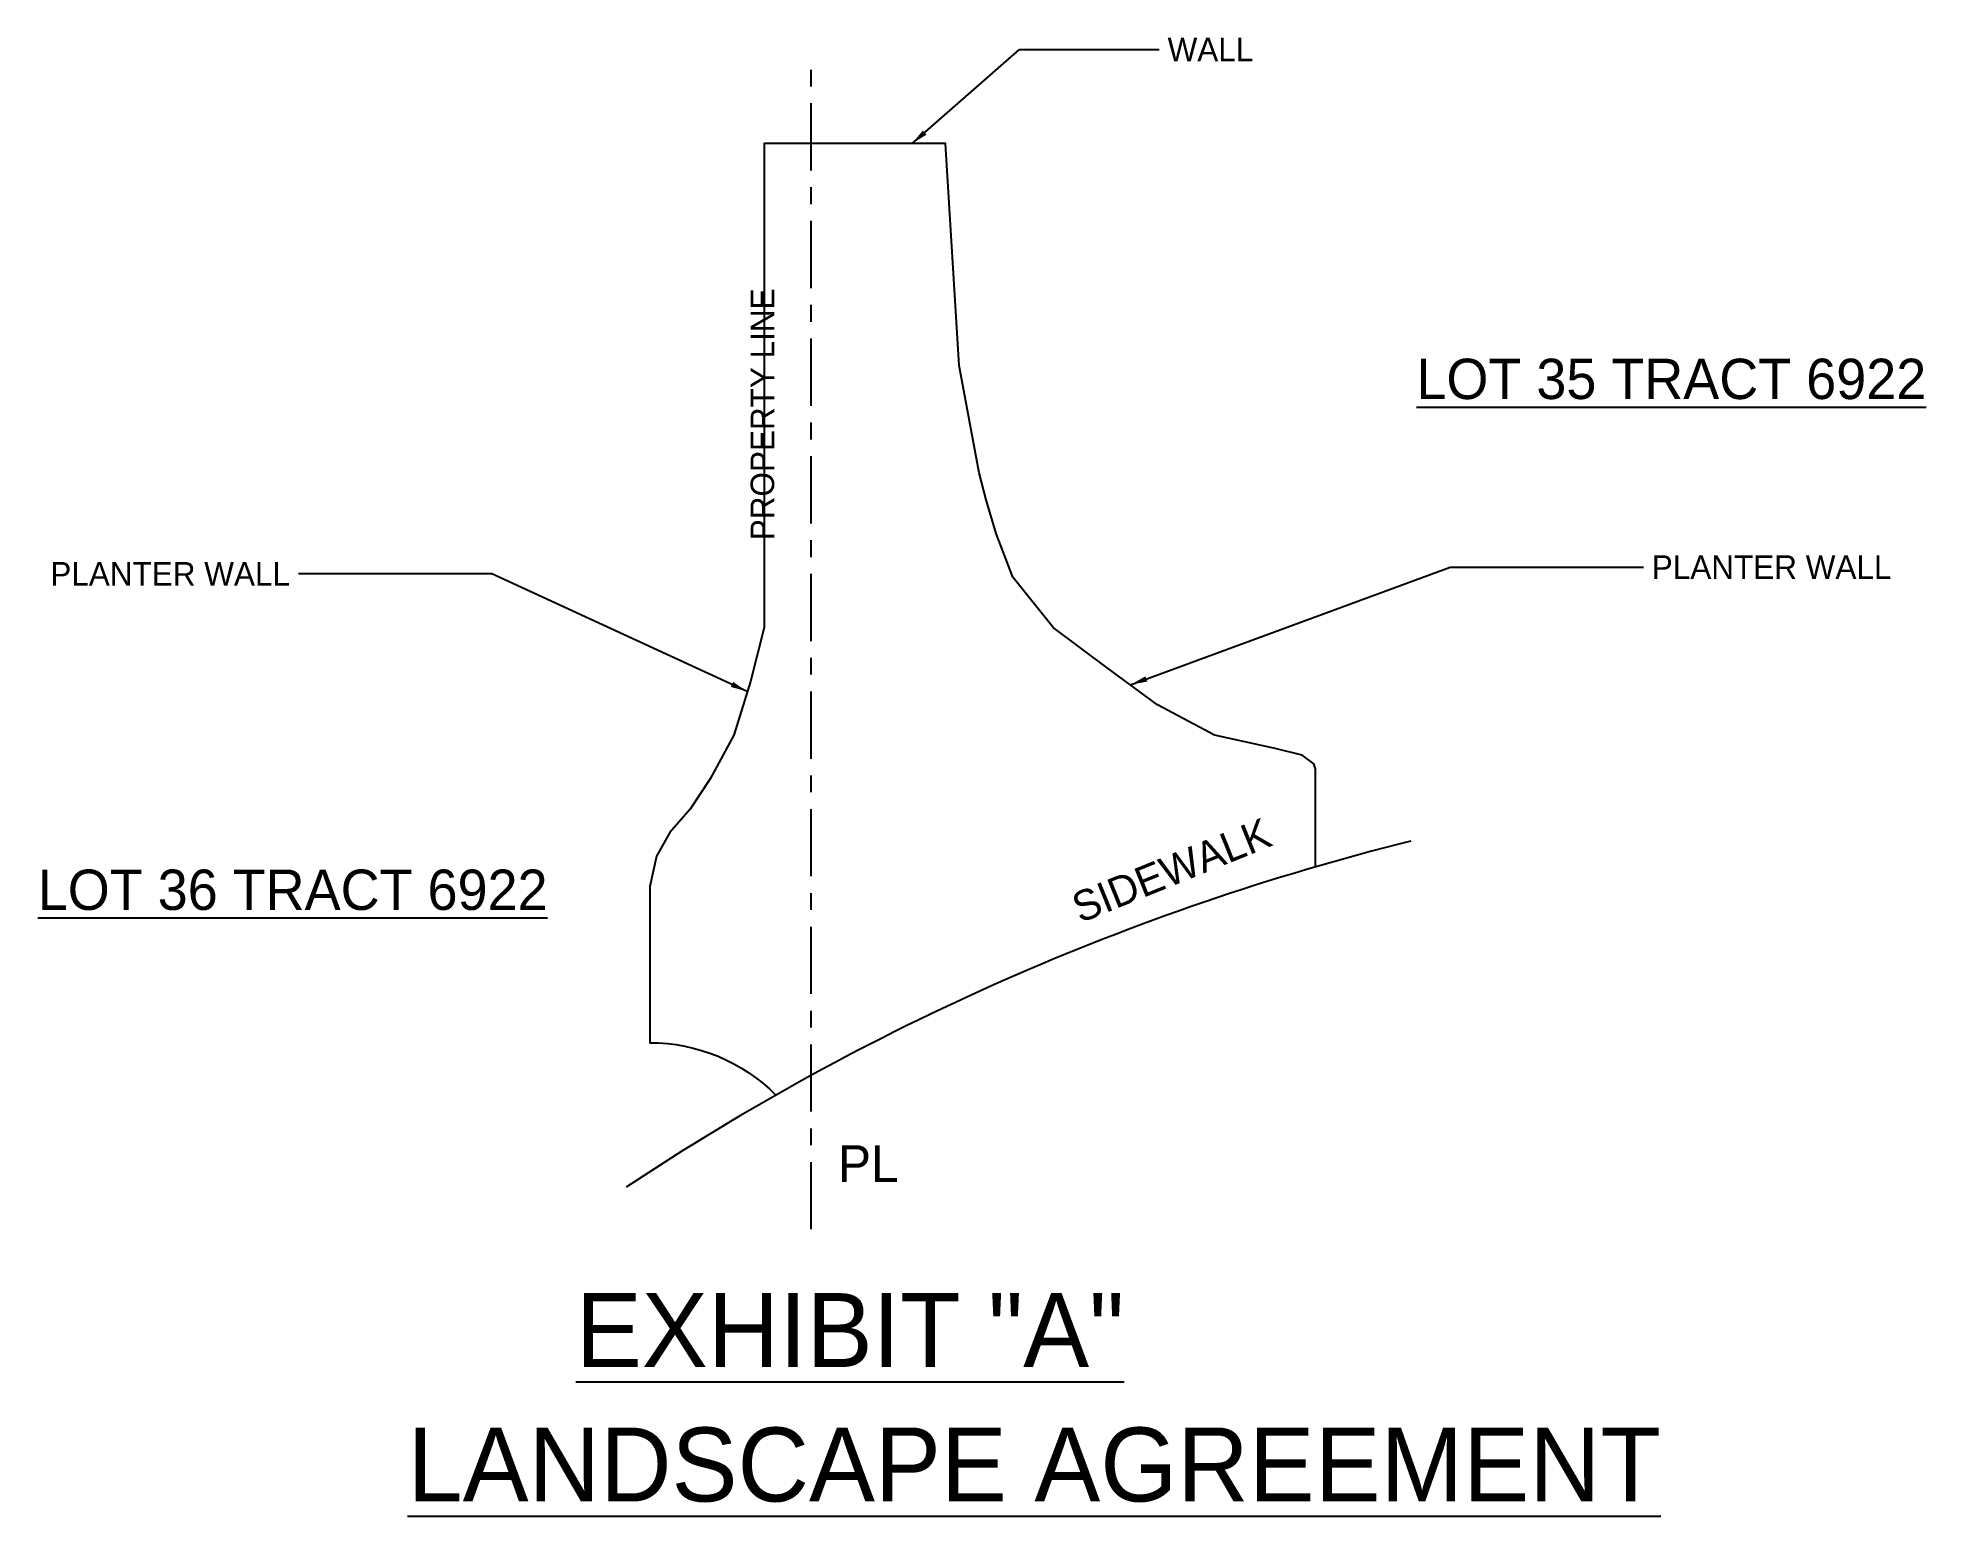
# Model space of a CAD drawing. Header units: inches. Extents: x -230 to 332, y -130 to 310.
import ezdxf

# ---------------------------------------------------------------- set-up
doc = ezdxf.new("R2010")
doc.units = ezdxf.units.IN
doc.linetypes.add('CENTER', pattern=[35, 20, -5, 5, -5])
for name, color, linetype in [('A-ANNO-LEAD', 4, 'Continuous'), ('A-ANNO-TEXT', 4, 'Continuous'), ('C-PROP', 1, 'CENTER'), ('C-SWLK', 8, 'Continuous'), ('L-WALL', 3, 'Continuous')]:
    doc.layers.add(name, color=color, linetype=linetype)
doc.dimstyles.get("Standard").update_dxf_attribs({"dimtxt": 7, "dimasz": 5, "dimexe": 4, "dimexo": 2, "dimgap": 2.5, "dimtad": 1, "dimdec": 0, "dimzin": 0, "dimdsep": 46, "dimtxsty": 'Standard', "dimcen": 2.5, "dimadec": 0, "dimazin": 0, "dimtfac": 1, "dimtdec": 4, "dimtofl": 0, "dimtmove": 0, "dimatfit": 3, "dimfxl": 1, "dimtolj": 1, "dimtzin": 0, "dimarcsym": 0})

msp = doc.modelspace()

# ---------------------------------------------------------------- linework, layer by layer
at = {"layer": 'C-PROP'}
msp.add_line((0, -45), (0, 305), dxfattribs=at)
at = {"layer": 'C-SWLK'}
msp.add_arc((358.51, -653.72), 746.24, 103.97365, 123.64743, dxfattribs=at)
at = {"layer": 'L-WALL'}
msp.add_lwpolyline([(150, 62.8), (150, 92), (149.5, 93.5), (146, 96), (138, 98), (120, 102), (103, 111), (88, 122), (72, 134), (60, 149), (55, 162), (52, 172), (50, 180), (44, 212), (40, 278), (-14, 278), (-14, 134), (-18, 118), (-23, 102), (-30, 89), (-36, 80), (-42, 73), (-46, 66), (-48, 57), (-48, 10.5, -0.199792), (-10.5, -5.09)], format="xyb", dxfattribs=at)

# ---------------------------------------------------------------- texts
at = {"layer": 'A-ANNO-LEAD', "char_height": 7}
for s, insert, attachment_point in [('WALL', (106, 306), 4), ('PLANTER WALL', (-155, 150), 6), ('PLANTER WALL', (250, 152), 4)]:
    msp.add_mtext(s, dxfattribs=dict(at, insert=insert, attachment_point=attachment_point))
at = {"layer": 'A-ANNO-TEXT'}
for s, height, rotation, p in [('PROPERTY LINE', 7, 90, (-11, 160)), ('SIDEWALK', 9, 22, (80, 46))]:
    msp.add_text(s, height=height, rotation=rotation, dxfattribs=at).set_placement(p)
at = {"layer": 'A-ANNO-TEXT', "attachment_point": 1}
for s, insert, char_height, width in [('\\LLOT 35 TRACT 6922\\l', (180, 214), 12, 290), ('\\LLOT 36 TRACT 6922\\l', (-230, 62), 12, 290), ('PL', (8, -20), 11, 52), ('\\LEXHIBIT "A"\\l', (-70, -64), 22, 400), ('\\LLANDSCAPE AGREEMENT\\l', (-120, -104), 22, 500)]:
    msp.add_mtext(s, dxfattribs=dict(at, insert=insert, char_height=char_height, width=width))

# ---------------------------------------------------------------- leaders
at = {"layer": 'A-ANNO-LEAD'}
for points in [[(30, 278), (62, 306), (96, 306), (103.5, 306)], [(95, 117), (190, 152), (240, 152), (247.5, 152)], [(-19, 115), (-95, 150), (-145, 150), (-152.5, 150)]]:
    msp.add_leader(points, dimstyle='Standard', dxfattribs=at)

doc.saveas('drawing.dxf')
